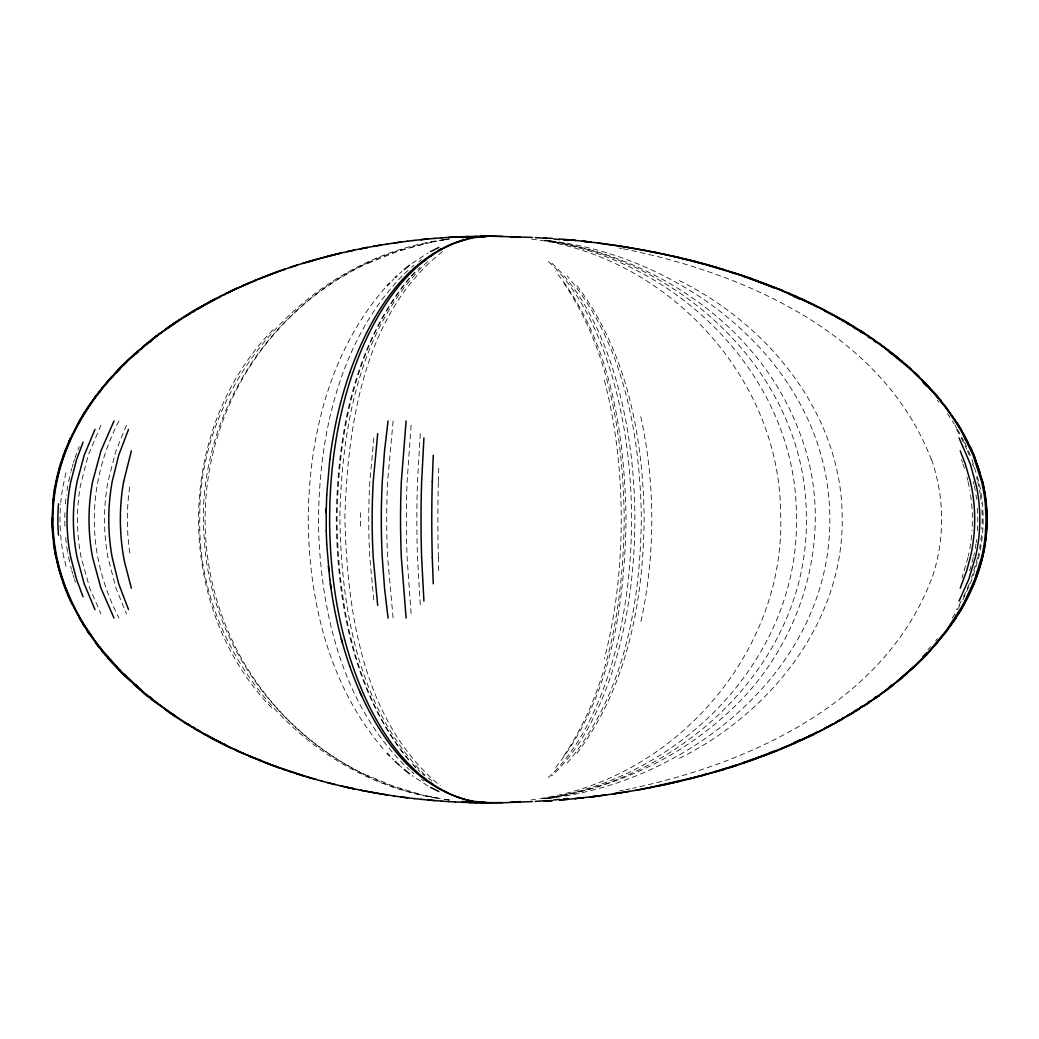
<?xml version="1.0" encoding="UTF-8"?>
<svg xmlns="http://www.w3.org/2000/svg" width="1039" height="1039" viewBox="0 0 1039 1039"><rect width="100%" height="100%" fill="white"/><g stroke="black" fill="none" stroke-linecap="round" stroke-linejoin="round"><path stroke-width="0.75" stroke-dasharray="5 3.75" d="M438.341 481.589L438.718 468.342M420.276 433.64L417.509 481.589A154.408 21.196 90 0 0 417.496 557.423L420.276 605.36M411.106 425.159L407.106 481.589A154.551 24.3 90 0 0 407.093 557.423L411.106 613.841M373.871 437.913L369.832 481.589A158.668 37.235 -90 0 0 369.819 557.436L373.871 601.087M393.119 420.951L387.625 481.589A155.863 30.56 90 0 0 387.612 557.423L393.119 618.049M68.665 481.589L70.665 472.745M968.322 555.93L968.971 552.969M65.951 472.745L63.067 486.031A154.785 125.992 -90 0 0 60.782 502.357M968.01 557.411L961.945 577.97M973.335 557.411L969.712 570.658M977.699 557.411L971.517 577.97M71.055 471.277L71.821 468.342M72.249 466.875L73.081 463.952M73.535 462.485L74.457 459.563M74.938 458.108L79.172 446.523M931.308 579.437C884.786 701.455 752.6 762.483 632.686 788.276M969.283 583.801L966.166 591.035M126.472 425.159L115.965 450.848L107.965 481.589A156.98 115.965 90 0 0 107.939 557.411L115.965 588.152L126.472 613.841M963.452 596.789L965.517 592.477M100.965 425.159L88.198 455.199L80.341 486.031A154.188 119.927 90 0 0 81.133 557.411L89.731 588.152L100.965 613.841M118.978 420.951C108.42 441.354 100.835 463.342 97.069 486.031A155.071 116.693 -90 0 0 97.017 552.982C100.9 575.645 108.394 597.646 118.978 618.049M962.984 599.659L971.985 579.437L978.712 557.411A159.162 152.889 90 0 0 978.764 481.577L971.985 459.563M961.27 601.087L956.555 609.607M959.945 605.36L956.257 611.724M954.997 613.841L950.269 621.179M563.865 755.873C610.815 686.298 623.413 599.555 624.218 517.266C622.842 436.432 610.036 351.403 563.865 283.127M576.879 753.379C627.686 686.454 643.596 599.581 644.141 517.266C642.946 436.406 626.816 351.299 576.879 285.621M935.697 640.712L937.373 638.686M555.683 767.457C611.452 697.689 624.868 604.049 626.075 517.266C624.27 431.925 610.581 340.065 555.683 271.543M409.561 278.309C354.117 345.714 337.779 436.627 337.039 521.734C338.454 605.386 355.026 694.507 409.561 760.691M409.145 278.309C353.481 345.61 336.974 436.588 336.246 521.734C337.649 605.438 354.39 694.623 409.145 760.691M567.229 763.003C624.166 695.481 640.543 603.243 641.349 517.266C639.868 432.743 623.244 342.299 567.229 275.997M384.885 288.18C329.194 351.727 308.375 438.9 308.232 521.734C309.167 603.114 330.155 688.454 384.885 750.82M927.931 649.726L930.593 646.739M273.101 329.675C173.734 431.042 173.734 607.958 273.101 709.325M411.613 275.997L415.795 271.543M411.21 275.997L415.418 271.543M402.119 275.997C338.779 341.779 318.168 437.458 318.505 526.215C320.7 613.504 343.26 707.975 409.184 769.587M392.015 280.686L393.625 279.101M417.912 269.413L420.055 267.335M404.457 273.738L409.184 269.413M399.353 273.738L401.859 271.543M427.717 261.503C359.442 326.428 341.922 426.938 339.857 517.266C341.143 608.231 358.195 709.092 425.574 775.614M411.574 267.335L413.99 265.322M418.873 261.503L421.353 259.685M412.041 263.387L427.912 253.061M442.536 251.581C364.131 313.129 347.818 423.717 344.883 517.266C347.026 611.607 362.897 722.417 440.38 785.939M679.402 758.314C769.99 713.624 843.993 621.751 842.187 517.266C841.876 414.405 768.639 324.83 679.402 280.686M368.001 263.387L397.093 251.581L426.964 243.035M405.145 248.802C281.621 284.179 192.89 411.288 204.358 539.618C211.385 666.843 314.882 779.25 440.523 798.588M409.924 247.516L435.796 241.217M431.704 242.087L444.692 239.671M625.894 789.666L629.972 788.848M619.075 790.978L623.179 790.198M539.942 798.588C675.61 778.562 786.575 651.024 780.588 512.785C779.744 375.975 665.557 254.802 530.864 238.996M542.67 798.588C679.064 780.003 799.731 658.583 796.406 517.266C797.225 377.586 677.519 258.919 542.67 240.412M440.523 240.412L449.393 238.996M556.346 797.342C694.533 778.12 831.732 665.363 829.81 517.266C828.823 369.949 691.416 259.633 553.722 241.217M544.384 798.588C682.194 780.679 809.329 661.505 806.329 517.266C806.693 374.715 680.675 258.269 544.384 240.412M444.082 239.671C309.856 257.62 198.358 380.819 199.787 517.266C196.137 653.635 305.661 778.588 439.575 798.588M545.917 798.588C608.425 789.082 668.843 763.275 717.157 722.222A393.119 301.167 90 0 0 724.417 715.897C804.056 647.011 838.759 528.28 798.368 429.393C758.392 325.142 654.089 255.984 545.917 240.412M548.436 798.588L553.722 797.783M446.186 239.451L449.16 238.996M445.601 239.451L448.614 238.996M530.864 800.004L535.41 799.329M444.082 799.329L448.614 800.004M444.692 799.329L449.16 800.004M444.952 799.329L449.393 800.004M548.436 240.412L552.397 241.009M440.237 798.588L422.561 794.952M619.075 248.022L621.816 248.542M623.179 248.802C746.366 273.478 883.306 334.415 931.308 459.563M418.587 793.861L392.859 785.939L368.001 775.614M427.912 785.939L412.041 775.614M421.353 779.315L423.834 781.068M432.055 781.068L427.717 777.497M411.574 771.665L413.99 773.678M400.184 765.99L401.859 767.457M422.198 773.678L424.367 775.614M417.912 769.587L420.055 771.665M392.015 758.314L393.625 759.899M413.301 765.262L415.418 767.457M415.795 767.457L411.613 763.003M937.373 400.314L938.983 402.353M947.412 413.652L950.958 418.86M952.347 420.951L954.334 424.107M954.997 425.159L956.893 428.328M957.529 429.393L963.711 440.783M956.555 429.393L960.504 436.497M961.27 437.913L966.802 449.406M964.439 442.211L967.803 449.406M968.452 450.848L971.413 458.108M967.452 450.848L969.283 455.199M961.426 459.563L962.465 462.485M74.457 579.437L75.431 582.347M972.569 463.952L973.543 466.875M962.971 463.952L964.413 468.342M73.081 575.048L73.99 577.97M71.821 570.658L72.665 573.593M70.665 566.255L71.431 569.19M976.595 477.161L977.335 480.109M966.932 477.161L967.647 480.109M65.951 566.255L63.924 557.411M968.01 481.589L968.971 486.031A154.188 140.785 90 0 1 969.842 490.46M69.613 561.839L68.665 557.411A154.603 123.992 -90 0 1 67.756 552.982M438.718 570.658L438.341 557.411M931.541 459.485A180.981 178.227 90 0 1 931.541 579.515M970.569 494.915A154.188 140.785 90 0 1 971.491 502.357M971.634 503.85A154.188 140.785 90 0 1 971.997 530.682M971.634 535.15A154.188 140.785 90 0 1 969.296 551.501M67.496 551.501A154.603 123.992 -90 0 1 66.392 544.085M66.21 542.592A154.603 123.992 -90 0 1 65.457 535.15M64.925 526.215A154.603 123.992 -90 0 1 64.925 512.785M65.457 503.85A154.603 123.992 -90 0 1 66.392 494.915M67.016 490.46A154.603 123.992 -90 0 1 67.756 486.018M604.36 380.3A276.01 123.719 -90 0 1 604.36 658.7M977.764 481.577A154.408 143.369 90 0 1 980.102 493.434M980.335 494.915A154.408 143.369 90 0 1 981.426 503.85M981.881 509.811A154.408 143.369 90 0 1 981.881 529.189M981.426 535.15A154.408 143.369 90 0 1 980.543 542.592M980.335 544.085A154.408 143.369 90 0 1 979.608 548.54M978.751 552.995A154.408 143.369 90 0 1 978.115 555.956M438.341 557.398A155.045 15.195 90 0 1 438.341 481.602M129.862 552.982A159.889 113.783 90 0 1 129.862 486.018M367.858 775.912A283.335 283.309 90 0 1 367.858 263.088M548.332 261.49A283.348 141.888 -90 0 1 631.556 519.487A283.348 141.888 -90 0 1 548.332 777.497M551.8 263.14A283.335 144.668 90 0 1 634.855 519.5A283.335 144.668 90 0 1 551.8 775.86M360.481 526.215A157.941 40.144 -90 0 1 360.481 512.785M63.873 557.423A154.785 125.992 -90 0 1 60.665 535.15M60.353 530.682A154.785 125.992 -90 0 1 60.652 503.85M640.764 416.743A274.491 151.369 90 0 1 640.764 622.257M973.413 481.577A154.499 142.265 90 0 1 974.062 484.525M974.374 486.018A154.499 142.265 90 0 1 975.231 490.46M975.946 494.915A154.499 142.265 90 0 1 976.543 499.382M977.387 508.318A154.499 142.265 90 0 1 977.387 530.682M976.556 539.618A154.499 142.265 90 0 1 976.166 542.592M975.946 544.085A154.499 142.265 90 0 1 975.231 548.54M974.374 552.982A154.499 142.265 90 0 1 973.751 555.956"/><path stroke-width="1.5" d="M326.233 508.318L326.233 530.682M326.155 512.785L326.727 494.928M432.276 481.589L433.276 455.199M326.714 494.928L329.805 459.563M423.925 437.913L421.639 481.589A154.434 19.988 90 0 0 421.626 557.411L423.925 601.087M52.885 506.824L53.547 499.382M52.599 503.85L53.664 494.928M53.119 499.382L51.95 521.734L53.664 544.072M406.106 420.951L401.34 481.589A154.785 26.066 90 0 0 401.34 557.411L406.106 618.049M53.729 497.902L54.522 491.954M377.689 433.64L373.222 481.589A157.967 35.846 -90 0 0 373.209 557.423L377.689 605.36M329.805 459.563C333.493 430.042 339.961 400.807 349.766 372.689M388.067 420.951L384.534 450.848L382.274 481.589A156.512 32.443 -90 0 0 382.261 557.436L384.534 588.152L388.067 618.049M53.586 494.928L55.95 481.589M54.742 490.473L55.509 486.031M54.236 490.473L55.002 486.031M123.68 481.589L131.369 450.848M55.872 481.589L56.924 477.161M56.366 481.589L59.626 468.342M56.846 477.161L59.21 468.342M979.946 566.255L982.284 557.411A155.201 146.265 90 0 0 984.245 548.54M981.232 561.839L982.336 557.411A156.616 149.019 90 0 0 982.349 481.577L973.842 455.199M59.132 468.342L60.509 463.952M60.054 466.875L64.925 452.303M964.88 601.087L974.777 579.437L981.543 557.411A154.837 145.317 90 0 0 981.608 481.577L973.062 455.199L962.569 433.64M979.998 566.255L973.79 583.801M60.431 463.952L63.431 455.199M976.27 575.048L977.738 570.658M349.779 372.689C370.17 315.168 407.626 252.126 471.628 237.879M63.353 455.199L65.054 450.848M64.976 450.848L70.548 437.913M65.47 450.848L70.951 437.913M83.042 442.211L76.574 459.563L70.821 481.589A154.486 123.16 -90 0 0 70.756 557.423L76.574 579.437L83.042 596.789M960.231 588.152L966.712 570.658L970.322 557.411A154.694 141.746 90 0 0 970.387 481.577L965.27 463.952L960.231 450.848M973.842 583.801L963.387 605.36M128.537 429.393L118.706 455.199L112.186 481.589A157.551 115.537 90 0 0 112.186 557.411L118.706 583.801L128.537 609.607M68.535 442.211L79.328 420.951M71.639 436.497L72.99 433.64M94.978 429.393L84.224 455.199L77.107 481.589A154.421 121.173 90 0 0 77.081 557.423L84.224 583.801L94.978 609.607M73.704 432.224L75.133 429.393M959.049 601.087L968.712 579.437L975.387 557.411A154.097 142.408 90 0 0 976.426 486.018M114.017 420.951L100.939 450.848L92.614 481.589A155.279 117.952 90 0 0 92.588 557.423L100.939 588.152L114.017 618.049M75.886 427.977L77.38 425.159M962.569 605.36L964.984 601.087M78.172 423.756L81.367 418.172M962.672 605.36L946.334 630.517L929.476 650.726M960.945 609.607L963.439 605.36M79.263 420.951L81.782 416.769M958.4 613.841L960.997 609.607M81.717 416.769L84.341 412.613M82.185 416.769C96.445 393.236 114.407 371.923 135.317 354.039M84.276 412.613L87.003 408.483M956.01 618.049L937.282 642.725M86.925 408.483L89.757 404.392M89.692 404.392L95.575 396.275M947.023 630.517C963.595 608.854 976.309 584.035 982.595 557.411A156.149 148.174 90 0 0 982.66 481.577L974.088 455.199L960.945 429.393M95.497 396.275L111.809 376.534M947.308 630.517L930.243 650.726M99.64 392.261L101.212 390.261M101.705 388.274L118.966 368.884M933.814 646.739L937.334 642.725M110.225 379.443L112.796 376.534M926.749 652.7L923.022 656.635M929.58 650.726L921.996 658.583M926.554 654.674L930.515 650.726M116.316 372.689L119.94 368.884M387.235 285.621L389.612 283.127M926.814 654.674L910.709 670.116M123.459 365.118C82.873 405.067 53.366 459.316 52.95 517.266C51.976 574.905 79.938 629.868 119.94 670.116M118.901 368.884L122.68 365.118M918.099 662.466L922.1 658.583M923.022 658.583L906.489 673.882M123.641 365.118L127.446 361.377M122.615 365.118L134.382 354.039M909.982 670.116L918.203 662.466M126.849 361.377L138.81 350.429M395.249 277.543L396.885 275.997M914.19 666.311L897.021 681.311M135.94 354.039L137.966 352.234M134.317 354.039L156.512 336.415M135.135 354.039L147.603 343.338M901.449 677.623L905.761 673.882M906.748 673.882L897.735 681.311M141.46 348.636L143.538 346.857M902.423 677.623L888.566 688.571M142.564 346.857L146.876 343.338M404.366 269.413L409.47 265.322M149.46 342.467L151.616 340.727M897.112 681.311L883.15 692.143M146.824 343.338L155.642 336.415M423.639 261.503L425.938 259.685M889.384 686.766L891.683 684.961M151.551 339.844L160.474 333.025M893.449 684.961L879.007 695.662M156.344 336.415L163.292 331.35M883.838 692.143L888.605 688.571M155.577 336.415L170.071 326.376M878.332 695.662L883.241 692.143M160.837 333.025L165.422 329.675M457.043 242.087C412.431 259.282 383.352 301.349 364.299 343.338C338.974 400.612 329.025 463.849 329.649 526.215C330.701 587.866 342.026 650.245 369.157 705.975C389.144 746.171 419.73 786.107 464.563 799.329M165.591 329.675L175.526 323.129M873.864 698.273L876.319 696.533M164.681 329.675L174.149 323.129M878.423 695.662L868.396 702.585M874.072 699.156L879.046 695.662M879.241 695.662L863.941 705.975M430.601 256.243L432.951 254.62M867.63 702.585L870.137 700.87M169.721 326.376L179.63 319.934M176.175 322.337L179.786 319.934M174.097 323.129L183.89 316.778M174.461 323.129L190.176 313.674M868.487 702.585L854.11 711.793M869.292 702.585L841.941 719.066M859.941 707.65L862.539 705.975M853.383 711.793L857.344 709.325M183.825 316.778L189.163 313.674M184.526 316.778L194.696 310.635M858.954 709.325L836.369 722.222M192.696 312.155L195.215 310.635M190.423 312.921L194.215 310.635M846.681 715.871L849.37 714.248M188.812 313.674L193.916 310.635M848.032 715.871L853.461 712.624M194.54 310.635L204.995 304.687M197.761 309.128L204.202 305.427M841.226 719.066L843.954 717.468M193.864 310.635L204.527 304.687M195.488 309.882L199.332 307.635M835.668 722.222L839.837 719.858M199.657 307.635L210.255 301.804M842.759 719.066L819.745 731.365M440.081 250.152L442.484 248.802M205.501 304.687L221.45 296.18M438.874 250.152L441.341 248.802M830.031 725.326L832.849 723.767M204.202 304.687L215.593 298.959M830.719 725.326L837.005 722.222M824.317 728.365L828.603 726.079M209.475 301.804L214.865 298.959M831.356 725.326L801.238 740.041L782.016 748.21M430.601 251.581L438.796 247.516M214.813 298.959L220.982 296.18M444.9 247.516L452.199 244.048M222.814 295.505L225.541 294.141M813.797 733.716L817.329 731.95M220.229 296.18L226.45 293.453M819.953 731.365L807.848 737.196M807.848 736.625L812.628 734.313M226.307 293.453L231.983 290.79M226.905 293.453L232.437 290.79M225.71 293.453L231.554 290.79M814.044 734.313L801.783 740.041M806.654 737.196L794.484 742.82M232.957 290.141L237.152 288.18M231.84 290.79L243.658 285.621M231.255 290.79L243.23 285.621M793.419 742.82L799.511 740.041M795.173 742.82L801.978 740.041M795.666 742.82L775.665 750.82M243.1 285.621L248.944 283.127M245.087 284.998L255.139 280.686M795.822 742.82L783.12 748.21M242.542 285.621L248.555 283.127M248.269 283.127L254.724 280.686M776.743 750.82L783.302 748.21M254.334 280.686L260.971 278.309M254.061 280.686L266.088 275.997M768.263 753.379L774.665 750.82M769.25 753.379L776.315 750.82M770.302 753.379L776.925 750.82M260.451 278.309L272.4 273.738M262.438 277.738L271.309 274.296M763.094 755.379L766.977 753.872M454.653 243.035L472.005 237.879M769.886 753.379L749.587 760.691M763.795 755.873L770.483 753.379M265.828 275.997L278.413 271.543M755.262 758.314L761.795 755.873M763.964 755.873L736.144 765.262M272.789 273.738L277.283 272.088M271.802 273.738L277.855 271.543M748.664 760.691L753.95 758.782M750.171 760.691L757.379 758.314M277.816 271.543L284.128 269.413M278.296 271.543L284.829 269.413M743.34 762.548L747.34 761.158M743.846 763.003L750.729 760.691M283.894 269.413L290.92 267.335M744.015 763.003L722.469 769.587M290.011 267.335L296.414 265.322M290.465 267.335L297.063 265.322M459.589 241.217L464.563 239.671M729.846 767.016L735.274 765.262M737.08 765.262L730.235 767.457L737.235 765.262M296.193 265.322L315.791 259.685M728.495 767.457L714.741 771.665M722.936 769.587L730.391 767.457M302.414 263.387L309.193 261.503M715.533 771.665L723.365 769.587M723.482 769.587L701.935 775.614M308.687 261.503L315.194 259.685M309.09 261.503L334.896 254.62M709.169 773.276L716.04 771.665M702.169 775.224L707.78 773.678M708.546 773.678L687.273 779.315M314.999 259.685L321.545 257.932M693.701 777.497L700.767 775.614M321.35 257.932L328.207 256.243M694.831 777.497L702.442 775.614M692.273 777.86L650.284 787.419M687.675 779.315L695.312 777.497M327.753 256.243L334.376 254.62M328.129 256.243L341.013 253.061M688.143 779.315L672.843 782.757M334.623 254.62L341.35 253.061M334.194 254.62L340.844 253.061M471.42 238.399L473.693 237.879M680.922 781.068L665.557 784.38M340.675 253.061L347.831 251.581M673.649 782.757L658.856 785.939M347.584 251.581L354.364 250.152M347.195 251.581L354.052 250.152M658.219 785.939L665.947 784.38M353.741 250.152L360.91 248.802M658.96 785.939L642.894 788.848M360.689 248.802L367.507 247.516M360.325 248.802L367.222 247.516M643.751 788.848L651.557 787.419M366.949 247.516L374.118 246.295M635.985 790.198L643.79 788.848M636.543 790.198L644.115 788.848M373.858 246.295L380.768 245.139M373.585 246.295L380.391 245.139M636.634 790.198L612.984 793.861M475.966 237.412L489.668 236.152L532.397 237.412M475.498 237.412L487.239 236.178L502.512 236.373M380.274 245.139L387.443 244.048M629.115 791.484L613.426 793.861M474.563 237.412L477.044 237.022M386.976 244.048L394.145 243.035M474.2 237.412L487.343 236.178L484.927 236.282M613.672 793.861L621.556 792.705M613.971 793.861L597.841 795.965M393.924 243.035L400.859 242.087M393.703 243.035L407.613 241.217M598.23 795.965L606.347 794.952M477.07 237.022L487.083 236.178M590.23 796.913L598.633 795.965M590.97 796.913L598.646 795.965L582.398 797.783M407.236 241.217L414.379 240.412M414.029 240.412L421.159 239.671M563.515 799.03L567.736 798.588M574.749 798.588L583.126 797.783M575.554 798.588L583.334 797.783M421.042 239.671L427.964 238.996M479.589 236.71L482.096 236.463M420.847 239.671L427.821 238.996M553.644 800.004L559.294 799.459M567.086 799.329L575.606 798.588M427.678 238.996L434.783 238.399M462.758 237.412L467.238 237.022M559.398 800.004L567.671 799.329L559.943 800.004M462.238 237.412L471.368 236.71M434.523 238.399L441.614 237.879M520.461 801.589L510.214 802.29M546.579 800.601L535.241 801.407M543.968 801.121L552.177 800.601M441.393 237.879L455.485 237.022M544.488 801.121L552.319 800.601M448.264 237.412L475.979 236.282M532.397 801.589L503.928 802.718L468.94 802.537L475.979 802.718M455.186 237.022L469.134 236.463M502.512 802.628L485.057 802.822L475.966 801.589M476.096 236.282L489.668 236.152L480.512 236.282M485.057 236.178L489.668 236.152M582.398 241.217L598.698 243.035M455.485 801.978L448.264 801.589M475.862 802.718L483.161 802.822M480.512 802.718L485.174 802.822M485.096 802.718L489.668 802.848L474.187 801.589M462.043 802.29L469.134 802.537M487.252 802.822L477.044 801.978M487.291 802.822L475.498 801.589M455.147 801.978L462.303 802.29M510.214 236.71L520.461 237.412M535.241 237.593L546.579 238.399M441.393 801.121L448.445 801.589M543.968 237.879L552.319 238.399M471.615 802.29L462.238 801.589M471.719 802.29L462.615 801.589M441.614 801.121L427.678 800.004M559.398 238.996L567.697 239.671M427.821 800.004L434.783 800.601M567.515 239.671L575.606 240.412M553.644 238.996L559.294 239.541M567.086 239.671L574.931 240.412M420.847 799.329L427.964 800.004M574.749 240.412L583.334 241.217M563.515 239.97L567.736 240.412M414.029 798.588L421.159 799.329M583.113 241.217L591.035 242.087M582.918 241.217L590.581 242.087M407.236 797.783L414.379 798.588M479.589 802.29L474.524 801.589M400.457 796.913L407.327 797.783M400.664 796.913L407.613 797.783M598.451 243.035L606.347 244.048M597.841 243.035L621.556 246.295M393.703 795.965L400.859 796.913M605.438 244.048L621.491 246.295M394.145 795.965L380.274 793.861M621.244 246.295L629.115 247.516M620.517 246.295L636.634 248.802M387.443 794.952L373.585 792.705M628.011 247.516L635.478 248.802M380.768 793.861L360.481 790.198L373.91 792.705M635.985 248.802L644.115 250.152M636.959 249.074L666.324 254.62M644.024 250.152L658.96 253.061M650.284 251.581L658.57 253.061M471.628 801.121C407.626 786.874 370.17 723.819 349.766 666.311M360.91 790.198L347.195 787.419M472.005 801.121L464.498 799.329M657.635 253.061L665.557 254.62M354.364 788.848L334.194 784.38M347.351 787.419L354.117 788.848M665.908 254.62L680.922 257.932L673.207 256.243M664.934 254.62L672.843 256.243M340.675 785.939L347.584 787.419M471.42 800.601L473.693 801.121M672.194 256.243L687.273 259.685M680.467 257.932L688.143 259.685M679.415 257.932L694.416 261.503M327.753 782.757L334.545 784.38M688.013 259.685L695.312 261.503M687.675 259.685L709.04 265.322M328.207 782.757L334.896 784.38M695.195 261.503L702.442 263.387M321.35 781.068L328.493 782.757M693.701 261.503L716.403 267.335M702.312 263.387L716.533 267.335M314.999 779.315L322.116 781.068M308.687 777.497L315.194 779.315M709.169 265.724L744.015 275.997M315.791 779.315L302.414 775.614M715.988 267.335L723.482 269.413M715.533 267.335L722.469 269.413M309.505 777.497L290.011 771.665M722.936 269.413L737.235 273.738M296.193 773.678L302.843 775.614M303.258 775.614L278.777 767.457M729.846 271.984L735.274 273.738M736.651 273.738L743.469 275.997M736.144 273.738L750.171 278.309M283.894 769.587L290.569 771.665M743.846 275.997L750.729 278.309M743.34 276.452L747.34 277.842M277.816 767.457L284.465 769.587M457.043 796.913L459.524 797.783M750.561 278.309L757.379 280.686M749.587 278.309L783.302 290.79M748.664 278.309L753.95 280.218M271.802 765.262L278.296 767.457M272.789 765.262L277.283 766.912M278.413 767.457L266.348 763.003M756.743 280.686L770.328 285.621M756.21 280.686L789.601 293.453M755.262 280.686L761.795 283.127M265.828 763.003L272.049 765.262M271.309 764.704L236.866 750.82M763.094 283.621L766.977 285.128M259.919 760.691L265.867 763.003M769.821 285.621L783.146 290.79M768.263 285.621L774.665 288.18M254.607 758.314L260.568 760.691M260.971 760.691L248.828 755.873M248.555 755.873L254.334 758.314M782.016 290.79L813.355 304.687L842.019 319.934M242.581 753.379L249.373 755.873M789.419 293.453L795.822 296.18M788.289 293.453L807.303 301.804M237.152 750.82L242.827 753.379M795.64 296.18L801.978 298.959M243.658 753.379L231.255 748.21M793.419 296.18L799.511 298.959M801.783 298.959L808.043 301.804M233.827 748.859L238.009 750.82M438.796 791.484L430.601 787.419M225.71 745.547L231.307 748.21M807.848 301.804L814.044 304.687M232.437 748.21L220.541 742.82M807.848 302.375L812.628 304.687M813.836 304.687L819.953 307.635M225.762 745.547L214.813 740.041M813.797 305.284L817.329 307.05M222.814 743.495L225.541 744.859M226.45 745.547L209.475 737.196M444.9 791.484L447.315 792.705M819.745 307.635L825.784 310.635M221.45 742.82L204.852 734.313M215.593 740.041L220.982 742.82M825.07 310.635L831.525 313.674M210.112 737.196L215.45 740.041M824.317 310.635L828.603 312.921M831.317 313.674L837.187 316.778M204.202 734.313L209.8 737.196M830.031 313.674L832.849 315.233M205.501 734.313L210.748 737.196M440.081 788.848L442.484 790.198M836.979 316.778L848.253 323.129M204.527 734.313L193.864 728.365M835.668 316.778L839.837 319.142M199.657 731.365L204.995 734.313M842.551 319.934L853.642 326.376M841.941 319.934L868.487 336.415M841.226 319.934L843.954 321.532M194.54 728.365L199.813 731.365M195.488 729.118L199.332 731.365M197.761 729.872L200.319 731.365M846.681 323.129L849.37 324.752M189.501 725.326L194.696 728.365M194.215 728.365L183.825 722.222M192.696 726.845L195.215 728.365M853.422 326.376L864.162 333.025M189.163 725.326L174.097 715.871M853.383 327.207L857.344 329.675M187.695 723.767L190.176 725.326M184.526 722.222L189.656 725.326M858.759 329.675L869.292 336.415M858.175 329.675L863.941 333.025M179.63 719.066L184.682 722.222M859.941 331.35L862.539 333.025M179.786 719.066L151.162 699.156L170.24 712.624M869.059 336.415L874.319 339.844M174.149 715.871L164.681 709.325M868.396 336.415L878.423 343.338M867.63 336.415L870.137 338.13M173.162 714.248L175.526 715.871M170.071 712.624L174.981 715.871M430.601 782.757L432.951 784.38M874.072 339.844L897.982 357.689M873.864 340.727L876.319 342.467M879.007 343.338L888.605 350.429M878.332 343.338L883.241 346.857M424.406 779.315L426.769 781.068M883.15 346.857L910.073 368.884M161.006 705.975L143.356 692.143M888.566 350.429L902.423 361.377M889.384 352.234L891.683 354.039M409.47 773.678L404.366 769.587M423.639 777.497L425.938 779.315M146.824 695.662L151.551 699.156M149.46 696.533L151.616 698.273M142.564 692.143L146.876 695.662M147.213 695.662L122.615 673.882M897.021 357.689L901.449 361.377M142.629 692.143L134.317 684.961M143.538 692.143L119.745 670.116M902.164 361.377L906.748 365.118M135.94 684.961L137.966 686.766M910.969 368.884L906.528 365.118L919.112 376.534M397.703 763.756L399.353 765.262M133.317 683.143L135.317 684.961M909.982 368.884L918.203 376.534M395.249 761.457L396.885 763.003M130.745 681.311L118.901 670.116M918.892 376.534L914.878 372.689L937.568 396.275M914.099 372.689L922.1 380.417M123.641 673.882L127.446 677.623M123.044 673.882L99.004 646.739L82.185 622.231M922.749 380.417L926.593 384.326M921.996 380.417C937.827 396.236 951.724 414.093 962.672 433.64M923.022 382.365L926.749 386.3M387.235 753.379L389.612 755.873M118.966 670.116L111.731 662.466M926.554 384.326L937.334 396.275M925.788 384.326L933.048 392.261M108.303 658.583L111.809 662.466M110.225 659.557L112.796 662.466M934.775 394.262L938.191 398.288M104.952 654.674L108.368 658.583M106.03 654.674L107.692 656.635M937.282 396.275L940.918 400.314M101.705 650.726L105.017 654.674M940.646 400.314L958.685 425.159L972.244 450.848M940.672 401.327L942.295 403.366M95.497 642.725L101.77 650.726M99.64 646.739L101.212 648.739M943.893 404.392L947.061 408.483M98.627 646.739L86.925 630.517M947.023 408.483L960.997 429.393M89.757 634.608L79.263 618.049M84.341 626.387L70.47 601.087M81.367 620.828L78.172 615.244M963.387 433.64L967.906 442.211M75.886 611.023L77.38 613.841M964.88 437.913L966.348 440.783M959.049 437.913L970.283 463.952L976.361 486.031M73.704 606.776L75.133 609.607M71.639 602.503L72.99 605.36M970.036 446.523L975.504 459.563M68.535 596.789L70.548 601.087M359.975 692.143L361.559 695.662M70.951 601.087L65.47 588.152M68.613 596.789L64.976 588.152M64.925 586.697L60.054 572.125M63.353 583.801L65.054 588.152M56.846 561.839L63.431 583.801M349.779 666.311C339.961 638.193 333.519 608.958 329.805 579.437M977.115 463.952L979.998 472.745M61.911 579.437L58.015 566.255M131.369 588.152L124.511 561.839A159.733 114.965 90 0 1 123.615 481.564M341.286 638.686L342.389 642.725M59.626 570.658L56.366 557.411M56.924 561.839L54.236 548.527M55.08 552.969L55.95 557.411M54.742 548.527L55.509 552.969M54.522 547.046L53.729 541.098M53.586 544.072L54.314 548.527M330.376 583.801L330.986 588.152M329.805 579.437L326.714 544.072M328.35 566.255L328.792 570.658M53.547 539.618L52.885 532.176M52.677 535.15L52.028 521.734M433.276 583.801L432.276 557.411M326.727 544.072L326.233 530.682M52.457 517.266L52.457 521.734M58.522 535.15A152.967 125.485 90 0 1 58.522 503.85M982.4 481.577A155.201 146.265 90 0 1 984.245 490.46M984.504 491.941A155.201 146.265 90 0 1 985.414 497.889M985.595 499.382A155.201 146.265 90 0 1 986.349 506.824M986.543 509.811A155.201 146.265 90 0 1 986.543 529.189M986.349 532.176A155.201 146.265 90 0 1 985.595 539.618M985.414 541.111A155.201 146.265 90 0 1 984.504 547.059M432.289 557.385A154.746 16.91 90 0 1 432.289 481.602M985.543 508.318A157.421 150.317 90 0 1 985.712 511.292M985.712 527.708A157.421 150.317 90 0 1 985.543 530.682"/></g></svg>
